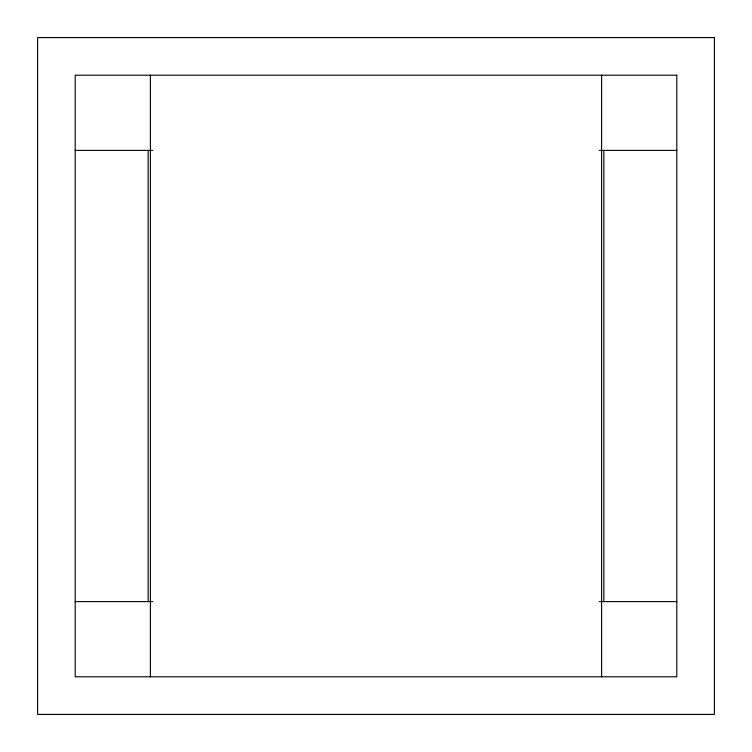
<?xml version="1.0" encoding="UTF-8"?>
<svg xmlns="http://www.w3.org/2000/svg" width="752" height="752" viewBox="0 0 752 752"><rect width="100%" height="100%" fill="white"/><g stroke="black" fill="none" stroke-linecap="round" stroke-linejoin="round"><path stroke-width="1.13" d="M75.2 150.4L152.712 150.4M599.288 150.4L676.8 150.4M75.2 601.6L152.712 601.6M599.288 601.6L676.8 601.6M603.847 150.4L603.847 601.6M601.6 75.2L601.6 676.8M150.4 75.2L150.4 676.8M148.153 150.4L148.153 601.6M714.4 37.6L37.6 37.6L37.6 714.4L714.4 714.4L714.4 37.6M676.8 75.2L75.2 75.2L75.2 676.8L676.8 676.8L676.8 75.2"/></g></svg>
